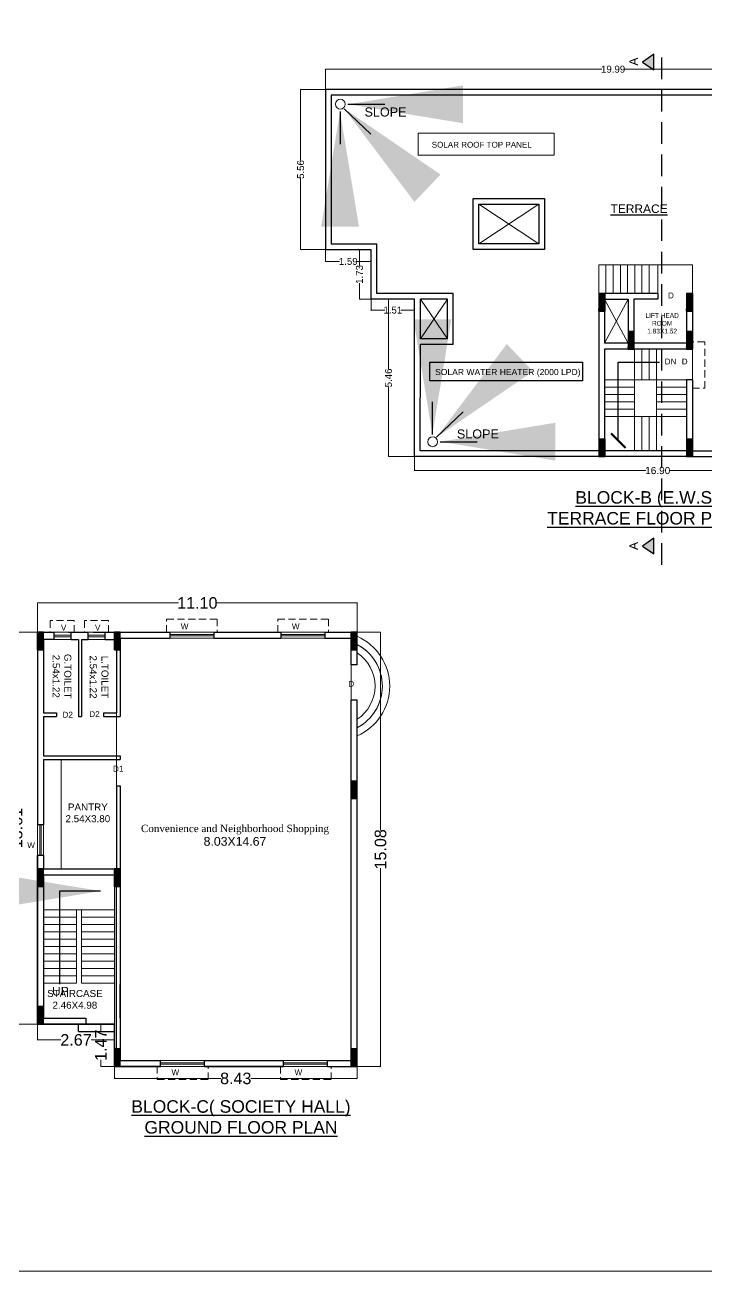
# Model space of a CAD drawing. Header units: metres. Extents: x 0 to 63445, y 32347 to 32804.
# Drawn here: x 63236.46 to 63260.12, y 32720.57 to 32763.85 of the extents above; entities that cross this region are included whole.
import ezdxf

# ---------------------------------------------------------------- set-up
doc = ezdxf.new("R2010")
doc.units = ezdxf.units.M
doc.header["$MEASUREMENT"] = 0
doc.header["$PDMODE"] = 34
doc.header["$PDSIZE"] = -10
doc.linetypes.add('DASHED2', pattern=[0.375, 0.25, -0.125])
doc.layers.get('0').update_dxf_attribs({"lineweight": 25})
for name, color, linetype, lineweight in [('BLK_1_FLR_0_UNITFA', 7, 'Continuous', 0), ('colum', 1, 'Continuous', 30), ('COLUMN', 1, 'Continuous', 30), ('DIM', 56, 'Continuous', 20), ('elev', 252, 'Continuous', 20), ('ELEVATION', 142, 'Continuous', 9), ('hatch', 251, 'Continuous', 20), ('STEPS', 114, 'Continuous', 20), ('TEXT-2', 65, 'Continuous', 18), ('wall', 7, 'Continuous', 30), ('window', 154, 'Continuous', 9)]:
    doc.layers.add(name, color=color, linetype=linetype, lineweight=lineweight)
doc.layers.add('text', color=65, linetype='Continuous')
doc.styles.add('8IN', font='arial.ttf', dxfattribs={"height": 8})
doc.styles.add('AutoDCRFont', font='arial.ttf')
doc.styles.add('small int', font='arial.ttf', dxfattribs={"height": 18})
doc.styles.get("Standard").update_dxf_attribs({"font": 'arial.ttf', "height": 0.4})
doc.styles.add('style2', font='arial.ttf', dxfattribs={"height": 0.25})
doc.styles.add('TNR', font='times.ttf', dxfattribs={"height": 0.5})
doc.dimstyles.new('ARCHANA', dxfattribs={"dimscale": 0, "dimtxt": 0.5, "dimasz": 0.5, "dimexe": 0, "dimexo": 0, "dimgap": 0, "dimtad": 0, "dimzin": 0, "dimdsep": 46, "dimtxsty": 'TNR', "dimblk": 'ARCHTICK', "dimcen": 0.09, "dimclrd": 36, "dimclre": 36, "dimclrt": 7, "dimadec": 0, "dimazin": 0, "dimtfac": 1, "dimtofl": 0, "dimtmove": 0, "dimatfit": 3, "dimldrblk": 'ARCHTICK', "dimfxl": 1, "dimfrac": 2, "dimtolj": 1, "dimtzin": 0, "dimlwd": -1, "dimlwe": -1, "dimarcsym": 0})
doc.dimstyles.new('interior', dxfattribs={"dimtxt": 7, "dimasz": 4, "dimexe": 0.18, "dimexo": 0.0625, "dimgap": 0.09, "dimtad": 0, "dimdec": 0, "dimzin": 0, "dimdsep": 46, "dimlunit": 3, "dimtxsty": 'Standard', "dimblk": 'OPEN90', "dimcen": 0.09, "dimse1": 1, "dimse2": 1, "dimadec": 0, "dimazin": 0, "dimtfac": 1, "dimtdec": 0, "dimtofl": 0, "dimtmove": 0, "dimatfit": 3, "dimfxl": 1, "dimtolj": 1, "dimtzin": 0, "dimarcsym": 0})
doc.dimstyles.new('STD', dxfattribs={"dimtxt": 10, "dimasz": 10, "dimexe": 0, "dimexo": 0, "dimgap": 0.09, "dimtad": 0, "dimdec": 0, "dimzin": 0, "dimdsep": 46, "dimlunit": 4, "dimtxsty": 'small int', "dimcen": 0.09, "dimclrd": 75, "dimclre": 75, "dimadec": 0, "dimazin": 0, "dimtfac": 1, "dimtdec": 0, "dimtofl": 0, "dimtmove": 0, "dimatfit": 3, "dimfxl": 1, "dimtolj": 1, "dimtzin": 0, "dimarcsym": 0})

# ---------------------------------------------------------------- blocks, each defined once
blk = doc.blocks.new('A$C7D115503')
at = {"layer": 'COLUMN', "ltscale": 3}
h = blk.add_hatch(dxfattribs=at)
h.set_pattern_fill('ANSI31', color=256, style=0)
h.paths.add_polyline_path([(-14.4, -11.6), (-6.4, -11.6), (-6.4, 12.4), (-14.4, 12.4)])
at = {"layer": 'COLUMN', "ltscale": 0.05}
for p, q in [((-14.4, 12.4), (-6.4, 12.4)), ((-14.4, 12.4), (-14.4, -11.6)), ((-6.4, 12.4), (-6.4, -11.6)), ((-6.4, -11.6), (-14.4, -11.6))]:
    blk.add_line(p, q, dxfattribs=at)
blk = doc.blocks.new('_ArchTick')
at = {"color": 0, "linetype": 'ByBlock', "const_width": 0.15}
blk.add_lwpolyline([(-0.5, -0.5), (0.5, 0.5)], dxfattribs=at)
blk = doc.blocks.new('*D396')
at = {"layer": 'Defpoints', "color": 0, "ltscale": 3, "transparency": 16777216}
for p in [(63236.898, 32742.761), (63236.17, 32729.155), (63236.898, 32729.155)]:
    blk.add_point(p, dxfattribs=at)
at = {"layer": 'DIM', "ltscale": 3, "transparency": 16777216}
for p, q in [((63236.898, 32742.761), (63236.17, 32742.761)), ((63236.17, 32742.761), (63236.17, 32736.575)), ((63236.17, 32729.155), (63236.17, 32735.34)), ((63236.898, 32729.155), (63236.17, 32729.155))]:
    blk.add_line(p, q, dxfattribs=at)
at = {"layer": 'DIM', "ltscale": 3, "transparency": 16777216, "xscale": 0.05, "yscale": 0.05, "zscale": 0.05}
for p, rotation in [((63236.17, 32742.761), 90), ((63236.17, 32729.155), 270)]:
    blk.add_blockref('_ArchTick', p, dxfattribs=dict(at, rotation=rotation))
at = {"layer": 'DIM', "color": 7, "ltscale": 3, "transparency": 16777216, "insert": (63236.17, 32735.958), "char_height": 0.4, "attachment_point": 5, "rotation": 90}
blk.add_mtext('\\A1;13.61', dxfattribs=at)
blk = doc.blocks.new('*D397')
at = {"layer": 'Defpoints', "color": 0, "ltscale": 3, "transparency": 16777216}
for p in [(63236.898, 32729.155), (63239.565, 32729.155), (63239.565, 32728.602)]:
    blk.add_point(p, dxfattribs=at)
at = {"layer": 'DIM', "ltscale": 3, "transparency": 16777216}
for p, q in [((63236.898, 32729.155), (63236.898, 32728.602)), ((63239.565, 32729.155), (63239.565, 32728.602)), ((63236.898, 32728.602), (63237.708, 32728.602)), ((63239.565, 32728.602), (63238.754, 32728.602))]:
    blk.add_line(p, q, dxfattribs=at)
at = {"layer": 'DIM', "ltscale": 3, "transparency": 16777216, "xscale": 0.05, "yscale": 0.05, "zscale": 0.05, "rotation": 180}
blk.add_blockref('_ArchTick', (63236.898, 32728.602), dxfattribs=at)
at = {"layer": 'DIM', "ltscale": 3, "transparency": 16777216, "xscale": 0.05, "yscale": 0.05, "zscale": 0.05}
blk.add_blockref('_ArchTick', (63239.565, 32728.602), dxfattribs=at)
at = {"layer": 'DIM', "color": 7, "ltscale": 3, "transparency": 16777216, "insert": (63238.231, 32728.602), "char_height": 0.4, "attachment_point": 5}
blk.add_mtext('\\A1;2.67', dxfattribs=at)
blk = doc.blocks.new('*D398')
at = {"layer": 'Defpoints', "color": 0, "ltscale": 3, "transparency": 16777216}
for p in [(63239.565, 32729.155), (63239.091, 32727.681), (63239.565, 32727.681)]:
    blk.add_point(p, dxfattribs=at)
at = {"layer": 'DIM', "ltscale": 3, "transparency": 16777216}
for p, q in [((63239.565, 32729.155), (63239.091, 32729.155)), ((63239.091, 32729.155), (63239.091, 32728.919)), ((63239.091, 32727.681), (63239.091, 32727.917)), ((63239.565, 32727.681), (63239.091, 32727.681))]:
    blk.add_line(p, q, dxfattribs=at)
at = {"layer": 'DIM', "ltscale": 3, "transparency": 16777216, "xscale": 0.05, "yscale": 0.05, "zscale": 0.05}
for p, rotation in [((63239.091, 32729.155), 90), ((63239.091, 32727.681), 270)]:
    blk.add_blockref('_ArchTick', p, dxfattribs=dict(at, rotation=rotation))
at = {"layer": 'DIM', "color": 7, "ltscale": 3, "transparency": 16777216, "insert": (63239.091, 32728.418), "char_height": 0.4, "attachment_point": 5, "rotation": 90}
blk.add_mtext('\\A1;1.47', dxfattribs=at)
blk = doc.blocks.new('*D399')
at = {"layer": 'Defpoints', "color": 0, "ltscale": 3, "transparency": 16777216}
for p in [(63239.565, 32727.681), (63247.998, 32727.681), (63247.998, 32727.264)]:
    blk.add_point(p, dxfattribs=at)
at = {"layer": 'DIM', "ltscale": 3, "transparency": 16777216}
for p, q in [((63239.565, 32727.681), (63239.565, 32727.264)), ((63247.998, 32727.681), (63247.998, 32727.264)), ((63239.565, 32727.264), (63243.262, 32727.264)), ((63247.998, 32727.264), (63244.301, 32727.264))]:
    blk.add_line(p, q, dxfattribs=at)
at = {"layer": 'DIM', "ltscale": 3, "transparency": 16777216, "xscale": 0.05, "yscale": 0.05, "zscale": 0.05, "rotation": 180}
blk.add_blockref('_ArchTick', (63239.565, 32727.264), dxfattribs=at)
at = {"layer": 'DIM', "ltscale": 3, "transparency": 16777216, "xscale": 0.05, "yscale": 0.05, "zscale": 0.05}
blk.add_blockref('_ArchTick', (63247.998, 32727.264), dxfattribs=at)
at = {"layer": 'DIM', "color": 7, "ltscale": 3, "transparency": 16777216, "insert": (63243.781, 32727.264), "char_height": 0.4, "attachment_point": 5}
blk.add_mtext('\\A1;8.43', dxfattribs=at)
blk = doc.blocks.new('*D400')
at = {"layer": 'Defpoints', "color": 0, "ltscale": 3, "transparency": 16777216}
for p in [(63247.998, 32743.777), (63236.898, 32742.761), (63247.998, 32742.761)]:
    blk.add_point(p, dxfattribs=at)
at = {"layer": 'DIM', "ltscale": 3, "transparency": 16777216}
for p, q in [((63236.898, 32742.761), (63236.898, 32743.777)), ((63236.898, 32743.777), (63241.792, 32743.777)), ((63247.998, 32743.777), (63243.103, 32743.777)), ((63247.998, 32742.761), (63247.998, 32743.777))]:
    blk.add_line(p, q, dxfattribs=at)
at = {"layer": 'DIM', "ltscale": 3, "transparency": 16777216, "xscale": 0.05, "yscale": 0.05, "zscale": 0.05, "rotation": 180}
blk.add_blockref('_ArchTick', (63236.898, 32743.777), dxfattribs=at)
at = {"layer": 'DIM', "ltscale": 3, "transparency": 16777216, "xscale": 0.05, "yscale": 0.05, "zscale": 0.05}
blk.add_blockref('_ArchTick', (63247.998, 32743.777), dxfattribs=at)
at = {"layer": 'DIM', "color": 7, "ltscale": 3, "transparency": 16777216, "insert": (63242.448, 32743.777), "char_height": 0.4, "attachment_point": 5}
blk.add_mtext('\\A1;11.10', dxfattribs=at)
blk = doc.blocks.new('*D401')
at = {"layer": 'Defpoints', "color": 0, "ltscale": 3, "transparency": 16777216}
for p in [(63247.998, 32742.761), (63247.998, 32727.681), (63248.812, 32727.681)]:
    blk.add_point(p, dxfattribs=at)
at = {"layer": 'DIM', "ltscale": 3, "transparency": 16777216}
for p, q in [((63247.998, 32742.761), (63248.812, 32742.761)), ((63248.812, 32742.761), (63248.812, 32735.877)), ((63248.812, 32727.681), (63248.812, 32734.564)), ((63247.998, 32727.681), (63248.812, 32727.681))]:
    blk.add_line(p, q, dxfattribs=at)
at = {"layer": 'DIM', "ltscale": 3, "transparency": 16777216, "xscale": 0.05, "yscale": 0.05, "zscale": 0.05}
for p, rotation in [((63248.812, 32742.761), 90), ((63248.812, 32727.681), 270)]:
    blk.add_blockref('_ArchTick', p, dxfattribs=dict(at, rotation=rotation))
at = {"layer": 'DIM', "color": 7, "ltscale": 3, "transparency": 16777216, "insert": (63248.812, 32735.221), "char_height": 0.4, "attachment_point": 5, "rotation": 90}
blk.add_mtext('\\A1;15.08', dxfattribs=at)
blk = doc.blocks.new('*D475')
at = {"layer": 'Defpoints', "color": 0, "ltscale": 3, "transparency": 16777216}
for p in [(63266.889, 32762.314), (63246.895, 32761.614), (63266.889, 32761.614)]:
    blk.add_point(p, dxfattribs=at)
at = {"layer": 'DIM', "ltscale": 3, "transparency": 16777216}
for p, q in [((63246.895, 32761.614), (63246.895, 32762.314)), ((63246.895, 32762.314), (63256.498, 32762.314)), ((63266.889, 32762.314), (63257.286, 32762.314)), ((63266.889, 32761.614), (63266.889, 32762.314))]:
    blk.add_line(p, q, dxfattribs=at)
at = {"layer": 'DIM', "ltscale": 3, "transparency": 16777216, "xscale": 0.05, "yscale": 0.05, "zscale": 0.05, "rotation": 180}
blk.add_blockref('_ArchTick', (63246.895, 32762.314), dxfattribs=at)
at = {"layer": 'DIM', "ltscale": 3, "transparency": 16777216, "xscale": 0.05, "yscale": 0.05, "zscale": 0.05}
blk.add_blockref('_ArchTick', (63266.889, 32762.314), dxfattribs=at)
at = {"layer": 'DIM', "color": 7, "ltscale": 3, "transparency": 16777216, "insert": (63256.892, 32762.314), "char_height": 0.4, "attachment_point": 5}
blk.add_mtext('\\A1;{\\H0.6x;19.99}', dxfattribs=at)
blk = doc.blocks.new('*D476')
at = {"layer": 'Defpoints', "color": 0, "ltscale": 3, "transparency": 16777216}
for p in [(63246.895, 32761.614), (63246.036, 32756.051), (63246.895, 32756.051)]:
    blk.add_point(p, dxfattribs=at)
at = {"layer": 'DIM', "ltscale": 3, "transparency": 16777216}
for p, q in [((63246.895, 32761.614), (63246.036, 32761.614)), ((63246.036, 32761.614), (63246.036, 32759.144)), ((63246.036, 32756.051), (63246.036, 32758.521)), ((63246.895, 32756.051), (63246.036, 32756.051))]:
    blk.add_line(p, q, dxfattribs=at)
at = {"layer": 'DIM', "ltscale": 3, "transparency": 16777216, "xscale": 0.05, "yscale": 0.05, "zscale": 0.05}
for p, rotation in [((63246.036, 32761.614), 90), ((63246.036, 32756.051), 270)]:
    blk.add_blockref('_ArchTick', p, dxfattribs=dict(at, rotation=rotation))
at = {"layer": 'DIM', "color": 7, "ltscale": 3, "transparency": 16777216, "insert": (63246.036, 32758.832), "char_height": 0.4, "attachment_point": 5, "rotation": 90}
blk.add_mtext('\\A1;{\\H0.6x;5.56}', dxfattribs=at)
blk = doc.blocks.new('*D477')
at = {"layer": 'Defpoints', "color": 0, "ltscale": 3, "transparency": 16777216}
for p in [(63246.895, 32756.051), (63248.484, 32756.051), (63248.484, 32755.639)]:
    blk.add_point(p, dxfattribs=at)
at = {"layer": 'DIM', "ltscale": 3, "transparency": 16777216}
for p, q in [((63246.895, 32756.051), (63246.895, 32755.639)), ((63248.484, 32756.051), (63248.484, 32755.639)), ((63246.895, 32755.639), (63247.389, 32755.639)), ((63248.484, 32755.639), (63247.99, 32755.639))]:
    blk.add_line(p, q, dxfattribs=at)
at = {"layer": 'DIM', "ltscale": 3, "transparency": 16777216, "xscale": 0.05, "yscale": 0.05, "zscale": 0.05, "rotation": 180}
blk.add_blockref('_ArchTick', (63246.895, 32755.639), dxfattribs=at)
at = {"layer": 'DIM', "ltscale": 3, "transparency": 16777216, "xscale": 0.05, "yscale": 0.05, "zscale": 0.05}
blk.add_blockref('_ArchTick', (63248.484, 32755.639), dxfattribs=at)
at = {"layer": 'DIM', "color": 7, "ltscale": 3, "transparency": 16777216, "insert": (63247.69, 32755.639), "char_height": 0.4, "attachment_point": 5}
blk.add_mtext('\\A1;{\\H0.6x;1.59}', dxfattribs=at)
blk = doc.blocks.new('*D495')
at = {"layer": 'Defpoints', "color": 0, "ltscale": 3, "transparency": 16777216}
for p in [(63248.081, 32756.051), (63248.484, 32756.051), (63248.484, 32754.324)]:
    blk.add_point(p, dxfattribs=at)
at = {"layer": 'DIM', "ltscale": 3, "transparency": 16777216}
for p, q in [((63248.484, 32756.051), (63248.081, 32756.051)), ((63248.081, 32756.051), (63248.081, 32755.488)), ((63248.081, 32754.324), (63248.081, 32754.887)), ((63248.484, 32754.324), (63248.081, 32754.324))]:
    blk.add_line(p, q, dxfattribs=at)
at = {"layer": 'DIM', "ltscale": 3, "transparency": 16777216, "xscale": 0.05, "yscale": 0.05, "zscale": 0.05}
for p, rotation in [((63248.081, 32756.051), 90), ((63248.081, 32754.324), 270)]:
    blk.add_blockref('_ArchTick', p, dxfattribs=dict(at, rotation=rotation))
at = {"layer": 'DIM', "color": 7, "ltscale": 3, "transparency": 16777216, "insert": (63248.081, 32755.187), "char_height": 0.4, "attachment_point": 5, "rotation": 90}
blk.add_mtext('\\A1;{\\H0.6x;1.73}', dxfattribs=at)
blk = doc.blocks.new('*D478')
at = {"layer": 'Defpoints', "color": 0, "ltscale": 3, "transparency": 16777216}
for p in [(63248.484, 32754.324), (63249.994, 32754.324), (63249.994, 32753.948)]:
    blk.add_point(p, dxfattribs=at)
at = {"layer": 'DIM', "ltscale": 3, "transparency": 16777216}
for p, q in [((63248.484, 32754.324), (63248.484, 32753.948)), ((63248.484, 32753.948), (63248.962, 32753.948)), ((63249.994, 32753.948), (63249.516, 32753.948)), ((63249.994, 32754.324), (63249.994, 32753.948))]:
    blk.add_line(p, q, dxfattribs=at)
at = {"layer": 'DIM', "ltscale": 3, "transparency": 16777216, "xscale": 0.05, "yscale": 0.05, "zscale": 0.05, "rotation": 180}
blk.add_blockref('_ArchTick', (63248.484, 32753.948), dxfattribs=at)
at = {"layer": 'DIM', "ltscale": 3, "transparency": 16777216, "xscale": 0.05, "yscale": 0.05, "zscale": 0.05}
blk.add_blockref('_ArchTick', (63249.994, 32753.948), dxfattribs=at)
at = {"layer": 'DIM', "color": 7, "ltscale": 3, "transparency": 16777216, "insert": (63249.239, 32753.948), "char_height": 0.4, "attachment_point": 5}
blk.add_mtext('\\A1;{\\H0.6x;1.51}', dxfattribs=at)
blk = doc.blocks.new('*D496')
at = {"layer": 'Defpoints', "color": 0, "ltscale": 3, "transparency": 16777216}
for p in [(63249.994, 32754.324), (63249.087, 32748.862), (63249.994, 32748.862)]:
    blk.add_point(p, dxfattribs=at)
at = {"layer": 'DIM', "ltscale": 3, "transparency": 16777216}
for p, q in [((63249.994, 32754.324), (63249.087, 32754.324)), ((63249.087, 32754.324), (63249.087, 32751.905)), ((63249.087, 32748.862), (63249.087, 32751.281)), ((63249.994, 32748.862), (63249.087, 32748.862))]:
    blk.add_line(p, q, dxfattribs=at)
at = {"layer": 'DIM', "ltscale": 3, "transparency": 16777216, "xscale": 0.05, "yscale": 0.05, "zscale": 0.05}
for p, rotation in [((63249.087, 32754.324), 90), ((63249.087, 32748.862), 270)]:
    blk.add_blockref('_ArchTick', p, dxfattribs=dict(at, rotation=rotation))
at = {"layer": 'DIM', "color": 7, "ltscale": 3, "transparency": 16777216, "insert": (63249.087, 32751.593), "char_height": 0.4, "attachment_point": 5, "rotation": 90}
blk.add_mtext('\\A1;{\\H0.6x;5.46}', dxfattribs=at)
blk = doc.blocks.new('*D479')
at = {"layer": 'Defpoints', "color": 0, "ltscale": 3, "transparency": 16777216}
for p in [(63249.994, 32748.862), (63266.889, 32748.862), (63266.889, 32748.376)]:
    blk.add_point(p, dxfattribs=at)
at = {"layer": 'DIM', "ltscale": 3, "transparency": 16777216}
for p, q in [((63249.994, 32748.862), (63249.994, 32748.376)), ((63266.889, 32748.862), (63266.889, 32748.376)), ((63249.994, 32748.376), (63258.032, 32748.376)), ((63266.889, 32748.376), (63258.851, 32748.376))]:
    blk.add_line(p, q, dxfattribs=at)
at = {"layer": 'DIM', "ltscale": 3, "transparency": 16777216, "xscale": 0.05, "yscale": 0.05, "zscale": 0.05, "rotation": 180}
blk.add_blockref('_ArchTick', (63249.994, 32748.376), dxfattribs=at)
at = {"layer": 'DIM', "ltscale": 3, "transparency": 16777216, "xscale": 0.05, "yscale": 0.05, "zscale": 0.05}
blk.add_blockref('_ArchTick', (63266.889, 32748.376), dxfattribs=at)
at = {"layer": 'DIM', "color": 7, "ltscale": 3, "transparency": 16777216, "insert": (63258.442, 32748.376), "char_height": 0.4, "attachment_point": 5}
blk.add_mtext('\\A1;{\\H0.625x;16.90}', dxfattribs=at)
blk = doc.blocks.new('_Open90')
at = {"color": 0, "linetype": 'ByBlock', "lineweight": -2}
for p, q in [((-0.5, 0.5), (0, 0)), ((0, 0), (-1, 0)), ((0, 0), (-0.5, -0.5))]:
    blk.add_line(p, q, dxfattribs=at)

msp = doc.modelspace()

# ---------------------------------------------------------------- hatches: boundary and pattern name
at = {"layer": 'wall', "ltscale": 3}
for points in [[(63258.302, 32762.2959), (63258.302, 32762.8377), (63257.9129, 32762.5578)], [(63258.302, 32745.4886), (63258.302, 32746.0304), (63257.9129, 32745.7506)]]:
    msp.add_hatch(color=252, dxfattribs=at).paths.add_polyline_path(points)

# ---------------------------------------------------------------- linework, layer by layer
at = {"lineweight": 20}
msp.add_lwpolyline([(63250.123, 32760.0925), (63254.8494, 32760.0925), (63254.8494, 32759.3298), (63250.123, 32759.3298)], close=True, dxfattribs=at)
for centre in [(63247.4127, 32761.1003), (63250.6219, 32749.3756)]:
    msp.add_circle(centre, 0.1703, dxfattribs=at)
at = {"layer": 'BLK_1_FLR_0_UNITFA', "color": 8}
msp.add_lwpolyline([(63239.641, 32742.5574), (63247.7947, 32742.5574), (63247.7947, 32727.8845), (63239.641, 32727.8845)], close=True, dxfattribs=at)
at = {"layer": 'colum', "linetype": 'DASHED2', "ltscale": 3}
msp.add_lwpolyline([(63258.5837, 32745.0991), (63258.5837, 32763.0446)], dxfattribs=at)
at = {"layer": 'elev'}
msp.add_line((63237.7106, 32738.3408), (63237.7106, 32734.5395), dxfattribs=at)
at = {"layer": 'ELEVATION', "ltscale": 20}
msp.add_lwpolyline([(63164.5545, 32720.575), (63295.8612, 32720.575), (63295.8612, 32804.4763), (63164.5545, 32804.4763)], close=True, dxfattribs=at)
at = {"layer": 'hatch', "ltscale": 0.05}
for p, q in [((63252.2293, 32757.6256), (63254.3122, 32756.254)), ((63252.2293, 32756.254), (63254.3122, 32757.6256)), ((63251.1378, 32754.3235), (63250.1972, 32752.9519)), ((63250.1972, 32754.3235), (63251.1378, 32752.9519))]:
    msp.add_line(p, q, dxfattribs=at)
at = {"layer": 'STEPS'}
for p, q in [((63258.4431, 32755.5267), (63256.395, 32755.5267)), ((63256.395, 32755.5267), (63256.395, 32754.5267)), ((63256.645, 32755.5267), (63256.645, 32754.5267)), ((63256.895, 32755.5267), (63256.895, 32754.5267)), ((63257.145, 32755.5267), (63257.145, 32754.5267)), ((63257.395, 32755.5267), (63257.395, 32754.5267)), ((63257.645, 32755.5267), (63257.645, 32754.5267)), ((63257.895, 32755.5267), (63257.895, 32754.5267)), ((63258.145, 32755.5267), (63258.145, 32754.5267)), ((63258.4431, 32754.5267), (63258.4431, 32755.5267)), ((63258.4431, 32755.5267), (63259.6463, 32755.5267)), ((63259.6463, 32755.5267), (63259.6463, 32754.5267)), ((63257.411, 32754.3235), (63256.5982, 32752.7995)), ((63256.5982, 32754.3235), (63257.411, 32752.7995)), ((63257.6397, 32752.5963), (63257.6397, 32749.0656)), ((63257.8937, 32752.5963), (63257.8937, 32751.5294)), ((63258.1477, 32752.5963), (63258.1477, 32751.5294)), ((63258.4017, 32752.5963), (63258.4017, 32749.0656)), ((63259.6463, 32751.5294), (63259.6463, 32752.5963)), ((63259.4431, 32751.5294), (63256.5982, 32751.5294)), ((63257.6397, 32751.2754), (63256.5982, 32751.2754)), ((63257.6397, 32751.0214), (63256.5982, 32751.0214)), ((63259.4431, 32751.2754), (63258.4017, 32751.2754)), ((63259.4431, 32751.0214), (63258.4017, 32751.0214)), ((63257.6397, 32750.7674), (63256.5982, 32750.7674)), ((63257.6397, 32750.5134), (63256.5982, 32750.5134)), ((63259.4431, 32750.7674), (63258.4017, 32750.7674)), ((63259.4431, 32750.5134), (63258.4017, 32750.5134)), ((63259.4431, 32750.2594), (63256.5982, 32750.2594)), ((63257.8937, 32750.2594), (63257.8937, 32749.0656)), ((63258.1477, 32750.2594), (63258.1477, 32749.0656)), ((63237.101, 32733.1171), (63239.5648, 32733.1171)), ((63237.101, 32732.8631), (63238.244, 32732.8631)), ((63238.244, 32733.1171), (63238.244, 32730.577)), ((63238.4218, 32733.1171), (63238.4218, 32730.577)), ((63238.4218, 32732.8631), (63239.5648, 32732.8631)), ((63237.101, 32732.6091), (63238.244, 32732.6091)), ((63237.101, 32732.3551), (63238.244, 32732.3551)), ((63238.4218, 32732.6091), (63239.5648, 32732.6091)), ((63238.4218, 32732.3551), (63239.5648, 32732.3551)), ((63237.101, 32732.101), (63238.244, 32732.101)), ((63238.4218, 32732.101), (63239.5648, 32732.101)), ((63237.101, 32731.847), (63238.244, 32731.847)), ((63237.101, 32731.593), (63238.244, 32731.593)), ((63238.4218, 32731.847), (63239.5648, 32731.847)), ((63238.4218, 32731.593), (63239.5648, 32731.593)), ((63237.101, 32731.339), (63238.244, 32731.339)), ((63237.101, 32731.085), (63238.244, 32731.085)), ((63238.4218, 32731.339), (63239.5648, 32731.339)), ((63238.4218, 32731.085), (63239.5648, 32731.085)), ((63237.101, 32730.831), (63238.244, 32730.831)), ((63238.4218, 32730.831), (63239.5648, 32730.831)), ((63237.101, 32730.577), (63238.244, 32730.577)), ((63238.4218, 32730.577), (63239.5648, 32730.577))]:
    msp.add_line(p, q, dxfattribs=at)
for radius, start, end in [(1.8874, 293.61715, 66.38285), (1.6334, 297.57592, 62.42408), (1.3794, 303.24143, 56.75857), (1.6334, 303.24143, 56.75857)]:
    msp.add_arc((63247.2417, 32740.8907), radius, start, end, dxfattribs=at)
at = {"layer": 'wall', "ltscale": 3}
for p, q in [((63258.302, 32762.8377), (63257.9129, 32762.5578)), ((63258.302, 32762.2959), (63258.302, 32762.8377)), ((63257.9129, 32762.5578), (63258.302, 32762.2959)), ((63258.302, 32746.0304), (63257.9129, 32745.7506)), ((63257.9129, 32745.7506), (63258.302, 32745.4886)), ((63258.302, 32745.4886), (63258.302, 32746.0304)), ((63237.468, 32742.5066), (63237.468, 32742.7606)), ((63238.0577, 32742.5066), (63238.0577, 32742.7606)), ((63238.6499, 32742.5066), (63238.6499, 32742.7606)), ((63239.2397, 32742.5066), (63239.2397, 32742.7606)), ((63241.4917, 32742.7606), (63241.4917, 32742.5574)), ((63243.0157, 32742.7606), (63243.0157, 32742.5574)), ((63245.3523, 32742.7606), (63245.3523, 32742.5574)), ((63246.8763, 32742.7606), (63246.8763, 32742.5574)), ((63237.101, 32736.0737), (63236.8978, 32736.0737)), ((63237.101, 32735.0069), (63236.8978, 32735.0069)), ((63241.1702, 32727.6813), (63241.1702, 32727.8845)), ((63242.6942, 32727.6813), (63242.6942, 32727.8845)), ((63245.4453, 32727.6813), (63245.4453, 32727.8845)), ((63246.9693, 32727.6813), (63246.9693, 32727.8845))]:
    msp.add_line(p, q, dxfattribs=at)
at = {"layer": 'wall'}
for p, q in [((63266.8892, 32761.6135), (63246.8951, 32761.6135)), ((63246.8951, 32761.6135), (63246.8951, 32756.0508)), ((63266.6892, 32761.4135), (63247.0951, 32761.4135)), ((63247.0951, 32761.4135), (63247.0951, 32756.2508)), ((63247.0951, 32756.2508), (63248.6839, 32756.2508)), ((63248.6839, 32754.5235), (63248.6839, 32756.2508)), ((63246.8951, 32756.0508), (63248.4839, 32756.0508)), ((63248.4839, 32754.3235), (63248.4839, 32756.0508)), ((63250.194, 32754.5235), (63248.6839, 32754.5235)), ((63251.3378, 32754.5235), (63250.1972, 32754.5235)), ((63258.4431, 32754.5267), (63256.5982, 32754.5267)), ((63259.6463, 32754.5267), (63259.4431, 32754.5267)), ((63259.6463, 32754.5267), (63259.6463, 32752.5963)), ((63249.994, 32754.3235), (63248.4839, 32754.3235)), ((63249.994, 32748.8624), (63249.994, 32754.3235)), ((63250.1972, 32752.9519), (63250.1972, 32754.3235)), ((63251.1378, 32754.3235), (63250.1972, 32754.3235)), ((63256.395, 32754.3235), (63256.395, 32753.7139)), ((63256.395, 32754.3235), (63256.395, 32748.8624)), ((63256.5982, 32754.3235), (63256.5982, 32752.7995)), ((63256.5982, 32754.3235), (63256.5982, 32753.7139)), ((63256.5982, 32754.3235), (63257.411, 32754.3235)), ((63257.411, 32754.3235), (63257.411, 32752.7995)), ((63258.4431, 32754.3235), (63257.6143, 32754.3235)), ((63257.6143, 32754.3235), (63257.6143, 32752.7995)), ((63259.4431, 32754.3235), (63259.4431, 32752.7995)), ((63256.5982, 32753.2466), (63256.5982, 32752.7995)), ((63250.194, 32749.0624), (63250.1972, 32752.7519)), ((63251.1378, 32752.9519), (63250.1972, 32752.9519)), ((63251.3378, 32752.7519), (63250.1972, 32752.7519)), ((63256.395, 32752.9519), (63256.395, 32752.8249)), ((63257.411, 32752.7995), (63256.5982, 32752.7995)), ((63259.4431, 32752.7995), (63257.6143, 32752.7995)), ((63259.6463, 32752.5963), (63256.5982, 32752.5963)), ((63256.5982, 32752.5963), (63256.5982, 32749.7158)), ((63259.4431, 32751.5294), (63259.4431, 32749.0656)), ((63259.6463, 32751.5294), (63259.4431, 32751.5294)), ((63259.6463, 32751.5294), (63259.6463, 32748.8624)), ((63256.5982, 32751.3008), (63256.5982, 32749.0656)), ((63256.395, 32749.8784), (63256.395, 32749.0656)), ((63256.395, 32748.8624), (63249.994, 32748.8624)), ((63256.395, 32749.0624), (63250.194, 32749.0624)), ((63259.6463, 32748.8624), (63256.395, 32748.8624)), ((63259.4431, 32749.0656), (63256.5982, 32749.0656)), ((63236.8978, 32742.7606), (63236.8978, 32736.0737)), ((63237.9651, 32742.7606), (63238.6499, 32742.7606)), ((63238.8277, 32742.7606), (63239.514, 32742.7606)), ((63239.514, 32742.7606), (63241.4917, 32742.7606)), ((63243.0157, 32742.7606), (63245.3523, 32742.7606)), ((63246.8763, 32742.7606), (63247.9979, 32742.7606)), ((63247.9979, 32741.627), (63247.9979, 32742.7606)), ((63237.101, 32742.5066), (63237.101, 32739.9665)), ((63238.0577, 32742.5066), (63238.3202, 32742.5066)), ((63238.3202, 32742.5066), (63238.3202, 32739.8395)), ((63238.4218, 32742.5066), (63238.4218, 32739.8395)), ((63238.4218, 32742.5066), (63238.6523, 32742.5066)), ((63239.641, 32742.5066), (63239.641, 32739.9665)), ((63239.768, 32742.5574), (63239.768, 32739.8395)), ((63239.768, 32742.5574), (63241.4917, 32742.5574)), ((63243.0157, 32742.5574), (63245.3523, 32742.5574)), ((63246.8763, 32742.5574), (63247.7947, 32742.5574)), ((63247.7947, 32741.627), (63247.7947, 32742.5574)), ((63247.9979, 32741.627), (63247.7947, 32741.627)), ((63247.7947, 32727.8845), (63247.7947, 32740.4077)), ((63247.9979, 32740.4077), (63247.7947, 32740.4077)), ((63247.9979, 32727.6813), (63247.9979, 32740.4077)), ((63237.101, 32739.9665), (63237.5582, 32739.9665)), ((63237.101, 32739.8395), (63237.101, 32738.4678)), ((63237.101, 32739.8395), (63237.5582, 32739.8395)), ((63237.5582, 32739.9665), (63237.5582, 32739.8395)), ((63238.3202, 32739.8395), (63238.4218, 32739.8395)), ((63239.1838, 32739.9665), (63239.1838, 32739.8395)), ((63239.1838, 32739.9665), (63239.641, 32739.9665)), ((63239.1838, 32739.8395), (63239.768, 32739.8395)), ((63237.101, 32738.4678), (63239.768, 32738.4678)), ((63239.768, 32738.4678), (63239.768, 32738.3408)), ((63237.101, 32738.3408), (63237.101, 32736.0737)), ((63237.101, 32738.3408), (63239.768, 32738.3408)), ((63239.641, 32737.4264), (63239.641, 32734.5395)), ((63239.641, 32737.4264), (63239.768, 32737.4264)), ((63239.768, 32737.4264), (63239.768, 32727.8845)), ((63236.8978, 32735.0069), (63236.8978, 32729.1546)), ((63237.101, 32735.0069), (63237.101, 32734.5395)), ((63237.101, 32734.5395), (63239.641, 32734.5395)), ((63237.101, 32734.3363), (63237.101, 32729.3578)), ((63237.101, 32734.3363), (63239.5648, 32734.3363)), ((63239.5648, 32734.3363), (63239.5648, 32727.6813)), ((63239.768, 32729.3578), (63239.768, 32730.5262)), ((63237.101, 32729.3578), (63238.5687, 32729.3578)), ((63238.5687, 32729.3578), (63238.5687, 32729.1546)), ((63236.8978, 32729.1546), (63237.101, 32729.1546)), ((63237.101, 32729.1546), (63238.5687, 32729.1546)), ((63238.3147, 32728.9006), (63238.3147, 32729.1546)), ((63238.3147, 32728.9006), (63239.5648, 32728.9006)), ((63238.5687, 32729.1546), (63239.5648, 32729.1546)), ((63239.5648, 32727.6813), (63241.1702, 32727.6813)), ((63239.768, 32727.8845), (63241.1702, 32727.8845)), ((63242.6942, 32727.8845), (63245.4453, 32727.8845)), ((63242.6942, 32727.6813), (63245.4453, 32727.6813)), ((63246.9693, 32727.8845), (63247.7947, 32727.8845)), ((63246.9693, 32727.6813), (63247.9979, 32727.6813))]:
    msp.add_line(p, q, dxfattribs=at)
at = {"layer": 'wall', "ltscale": 0.5}
for p, q in [((63251.3378, 32752.7519), (63251.3378, 32754.5235)), ((63258.4431, 32754.5267), (63258.4431, 32754.3235)), ((63251.1378, 32752.9519), (63251.1378, 32754.3235)), ((63259.6463, 32749.0624), (63266.6892, 32749.0624)), ((63259.6463, 32748.8624), (63266.8892, 32748.8624)), ((63236.8978, 32742.7606), (63237.468, 32742.7606))]:
    msp.add_line(p, q, dxfattribs=at)
at = {"layer": 'wall', "ltscale": 0.1}
msp.add_line((63237.468, 32742.5066), (63237.101, 32742.5066), dxfattribs=at)
at = {"layer": 'wall', "ltscale": 0.05}
for p, q in [((63238.0577, 32742.5066), (63238.1946, 32742.5066)), ((63239.2397, 32742.5066), (63239.641, 32742.5066))]:
    msp.add_line(p, q, dxfattribs=at)
at = {"layer": 'wall', "ltscale": 0.5}
for points in [[(63252.0293, 32757.8256), (63254.5122, 32757.8256), (63254.5122, 32756.054), (63252.0293, 32756.054)], [(63252.2293, 32757.6256), (63254.3122, 32757.6256), (63254.3122, 32756.254), (63252.2293, 32756.254)]]:
    msp.add_lwpolyline(points, close=True, dxfattribs=at)
at = {"layer": 'wall'}
msp.add_lwpolyline([(63250.5193, 32752.1445), (63255.8282, 32752.1445), (63255.8282, 32751.4875), (63250.5193, 32751.4875)], close=True, dxfattribs=at)
for points in [[(63243.0157, 32742.7606), (63245.3523, 32742.7606)], [(63241.1702, 32727.6813), (63239.5648, 32727.6813), (63239.5648, 32729.1546), (63236.8978, 32729.1546), (63236.8978, 32735.0069)], [(63245.4453, 32727.6813), (63242.6942, 32727.6813)]]:
    msp.add_lwpolyline(points, dxfattribs=at)
at = {"layer": 'window', "color": 8, "linetype": 'DASHED2'}
for p, q in [((63260.0758, 32752.846), (63259.6463, 32752.846)), ((63260.0758, 32751.2333), (63260.0758, 32752.846)), ((63259.6463, 32751.2333), (63260.0758, 32751.2333))]:
    msp.add_line(p, q, dxfattribs=at)
at = {"layer": 'window'}
for p, q in [((63238.0566, 32742.7606), (63237.468, 32742.7606)), ((63238.0566, 32742.7606), (63238.0577, 32742.7606)), ((63239.2386, 32742.7606), (63238.6499, 32742.7606)), ((63239.2386, 32742.7606), (63239.2397, 32742.7606)), ((63243.0157, 32742.7606), (63241.4926, 32742.7606)), ((63246.8763, 32742.7606), (63245.3532, 32742.7606)), ((63237.468, 32742.6607), (63238.0577, 32742.6606)), ((63237.468, 32742.6065), (63238.0577, 32742.6065)), ((63237.468, 32742.5066), (63238.3202, 32742.5065)), ((63237.4691, 32742.5066), (63237.4703, 32742.5066)), ((63238.0566, 32742.6607), (63238.0577, 32742.6607)), ((63238.0566, 32742.6066), (63238.0577, 32742.6066)), ((63238.0566, 32742.5066), (63238.0577, 32742.5066)), ((63238.6499, 32742.6607), (63239.2397, 32742.6606)), ((63238.6499, 32742.6065), (63239.2397, 32742.6065)), ((63239.2386, 32742.511), (63238.6499, 32742.511)), ((63238.6511, 32742.5066), (63238.6523, 32742.5066)), ((63239.2386, 32742.6607), (63239.2397, 32742.6607)), ((63239.2386, 32742.6066), (63239.2397, 32742.6066)), ((63239.2386, 32742.5066), (63239.2397, 32742.5066)), ((63243.0157, 32742.6806), (63241.4926, 32742.6806)), ((63243.0157, 32742.6373), (63241.4926, 32742.6373)), ((63243.0157, 32742.5574), (63241.4926, 32742.5574)), ((63246.8763, 32742.6806), (63245.3532, 32742.6806)), ((63246.8763, 32742.6373), (63245.3532, 32742.6373)), ((63246.8763, 32742.5574), (63245.3532, 32742.5574)), ((63236.8978, 32735.0121), (63236.8978, 32736.0728)), ((63236.9777, 32735.0121), (63236.9777, 32736.0728)), ((63237.021, 32735.0121), (63237.021, 32736.0728)), ((63237.101, 32735.0069), (63237.101, 32736.0737)), ((63242.6942, 32727.8845), (63241.1711, 32727.8845)), ((63242.6942, 32727.8046), (63241.1711, 32727.8046)), ((63242.6942, 32727.7613), (63241.1711, 32727.7613)), ((63242.6942, 32727.6813), (63241.1711, 32727.6813)), ((63246.9693, 32727.8845), (63245.4462, 32727.8845)), ((63246.9693, 32727.8046), (63245.4462, 32727.8046)), ((63246.9693, 32727.7613), (63245.4462, 32727.7613)), ((63246.9693, 32727.6813), (63245.4462, 32727.6813))]:
    msp.add_line(p, q, dxfattribs=at)
at = {"layer": 'window', "color": 8, "linetype": 'DASHED2'}
for points in [[(63238.1729, 32742.7606), (63238.1729, 32743.167), (63237.3389, 32743.167), (63237.3389, 32742.7606)], [(63239.3548, 32742.7606), (63239.3548, 32743.167), (63238.5209, 32743.167), (63238.5209, 32742.7606)], [(63241.3774, 32742.7606), (63241.3774, 32743.2178), (63243.1396, 32743.2178), (63243.1396, 32742.7606)], [(63245.2381, 32742.7606), (63245.2381, 32743.2178), (63247.0002, 32743.2178), (63247.0002, 32742.7606)], [(63241.056, 32727.6813), (63241.056, 32727.2241), (63242.8181, 32727.2241), (63242.8181, 32727.6813)], [(63245.331, 32727.6813), (63245.331, 32727.2241), (63247.0932, 32727.2241), (63247.0932, 32727.6813)]]:
    msp.add_lwpolyline(points, dxfattribs=at)

# ---------------------------------------------------------------- block references
at = {"layer": 'COLUMN', "ltscale": 0.05, "xscale": -0.025400733691282, "yscale": 0.025400733691282, "zscale": 0.025400733691282}
for p in [(63256.2334, 32754.2114), (63259.2815, 32754.2114), (63257.2494, 32752.8905), (63259.2815, 32752.8905), (63256.2334, 32749.1566), (63259.2815, 32749.1566)]:
    msp.add_blockref('A$C7D115503', p, dxfattribs=at)
at = {"layer": 'COLUMN', "ltscale": 0.05, "xscale": -0.025400733691282, "yscale": 0.025400733691282, "zscale": 0.025400733691282, "rotation": 180}
for p in [(63237.2626, 32742.4663), (63239.9297, 32742.4663), (63248.1595, 32742.4663), (63248.1595, 32737.299), (63237.2626, 32734.2452), (63239.9297, 32734.2452), (63237.2626, 32729.4699), (63239.9297, 32727.9967), (63248.1595, 32727.9967)]:
    msp.add_blockref('A$C7D115503', p, dxfattribs=at)

# ---------------------------------------------------------------- texts
at = {"style": '8IN'}
for s, height, p in [('SLOPE', 0.31338, (63248.2545, 32760.6719)), ('SOLAR ROOF TOP PANEL', 0.199781, (63250.5914, 32759.5925)), ('%%UTERRACE', 0.2967, (63256.8053, 32757.3211)), ('SOLAR WATER HEATER (2000 LPD)', 0.212785, (63250.7058, 32751.6919)), ('SLOPE', 0.31338, (63251.4638, 32749.4904))]:
    msp.add_text(s, height=height, dxfattribs=at).set_placement(p)
at = {"linetype": 'Continuous', "style": 'style2'}
msp.add_text('UP', height=0.3, dxfattribs=at).set_placement((63237.3988, 32730.1463))
at = {"layer": 'text'}
for s, insert, char_height, width, attachment_point in [('\\pxqc;D', (63259.1705, 32754.3554), 0.20194, 0.534981, 9), ('\\pxqc;LIFT HEAD \\PROOM\\P1.83X1.52', (63256.5837, 32753.1357), 0.162565, 4.023756, 7), ('\\pxqc;DN', (63259.1565, 32752.0628), 0.20194, 0.534981, 9), ('\\pxqc;D', (63259.6463, 32752.0628), 0.20194, 0.534981, 9), ('\\pxqc;{\\LBLOCK-B (E.W.S)\\PTERRACE FLOOR PLAN}', (63266.2153, 32746.4965), 0.434262, 16.316506, 9), ('\\pxqc;D', (63244.86, 32740.8677), 0.20321, 5.867919, 7), ('\\pxqc;D2', (63235.0101, 32739.7959), 0.20321, 5.867919, 7), ('\\pxqc;D2', (63235.9385, 32739.8165), 0.20321, 5.867919, 7), ('\\pxqc;D1', (63236.7641, 32737.9201), 0.20321, 5.867919, 7), ('\\pxqc;PANTRY\\P2.54X3.80', (63235.4115, 32736.1605), 0.243875, 6.463095, 7), ('\\pxqc;{\\fGeorgia|b0|i0|c0|p18;\\H0.83333x;Convenience and Neighborhood Shopping }\\P8.03X14.67', (63239.7158, 32735.3419), 0.304843, 8.078869, 7), ('\\pxqc;STAIRCASE\\P2.46X4.98', (63234.9606, 32729.6836), 0.243875, 6.463095, 7), ('\\pxqc;{\\LBLOCK-C( SOCIETY HALL)\\PGROUND FLOOR PLAN }', (63252.121, 32725.3447), 0.434262, 16.316506, 9)]:
    msp.add_mtext(s, dxfattribs=dict(at, insert=insert, char_height=char_height, width=width, attachment_point=attachment_point))
at = {"layer": 'text', "char_height": 0.243875, "width": 6.463095, "attachment_point": 7, "rotation": 270}
for s, insert in [('\\pxqc,t13;G.TOILET\\P\\ptz;2.54x1.22', (63237.4145, 32744.4639)), ('\\pxqc,t13;L.TOILET\\P\\ptz;2.54x1.22', (63238.7054, 32744.4389))]:
    msp.add_mtext(s, dxfattribs=dict(at, insert=insert))
at = {"layer": 'TEXT-2', "char_height": 0.3, "width": 0.271413, "attachment_point": 1, "rotation": 90, "style": 'AutoDCRFont'}
for insert in [(63257.4541, 32762.4398), (63257.4541, 32745.617)]:
    msp.add_mtext('A', dxfattribs=dict(at, insert=insert))
at = {"layer": 'TEXT-2', "char_height": 0.2032, "width": 0.183842, "style": 'AutoDCRFont'}
for s, insert, attachment_point in [('V', (63237.8973, 32743.0246), 3), ('V', (63239.0793, 32743.0246), 3), ('W', (63242.1383, 32743.0655), 3), ('W', (63245.9989, 32743.0655), 3), ('W', (63236.8052, 32735.4674), 3), ('W', (63241.8168, 32727.3764), 9), ('W', (63246.0919, 32727.3764), 9)]:
    msp.add_mtext(s, dxfattribs=dict(at, insert=insert, attachment_point=attachment_point))

# ---------------------------------------------------------------- dimensions: what is measured, and where the dimension line sits
at = {"layer": 'DIM', "ltscale": 3}
for base, p1, p2, text, picture, middle in [((63266.8892, 32762.3135), (63246.8951, 32761.6135), (63266.8892, 32761.6135), '{\\H0.6x;<>}', '*D475', (63256.8922, 32762.3135)), ((63248.4839, 32755.6393), (63246.8951, 32756.0508), (63248.4839, 32756.0508), '{\\H0.6x;<>}', '*D477', (63247.6895, 32755.6393)), ((63249.994, 32753.9483), (63248.4839, 32754.3235), (63249.994, 32754.3235), '{\\H0.6x;<>}', '*D478', (63249.239, 32753.9483)), ((63266.8892, 32748.3758), (63249.994, 32748.8624), (63266.8892, 32748.8624), '{\\H0.625x;<>}', '*D479', (63258.4416, 32748.3758))]:
    dim = msp.add_linear_dim(base=base, p1=p1, p2=p2, text=text, dimstyle='ARCHANA', override={"dimscale": 1, "dimtxt": 0.278, "dimasz": 0.05, "dimtxsty": 'Standard', "dimclrd": 256, "dimclre": 256, "dimfxl": 5, "dimfxlon": 1, "dimarcsym": 1}, dxfattribs=at)
    dim.commit()
    dim.dimension.update_dxf_attribs({"geometry": picture, "text_midpoint": middle})
for base, p1, p2, picture, middle in [((63246.0355, 32756.0508), (63246.8951, 32761.6135), (63246.8951, 32756.0508), '*D476', (63246.0355, 32758.8321)), ((63248.0805, 32756.0508), (63248.4839, 32754.3235), (63248.4839, 32756.0508), '*D495', (63248.0805, 32755.1871)), ((63249.0871, 32748.8624), (63249.994, 32754.3235), (63249.994, 32748.8624), '*D496', (63249.0871, 32751.5929))]:
    dim = msp.add_linear_dim(base=base, p1=p1, p2=p2, angle=90, text='{\\H0.6x;<>}', dimstyle='ARCHANA', override={"dimscale": 1, "dimtxt": 0.278, "dimasz": 0.05, "dimtxsty": 'Standard', "dimclrd": 256, "dimclre": 256, "dimfxl": 5, "dimfxlon": 1, "dimarcsym": 1}, dxfattribs=at)
    dim.commit()
    dim.dimension.update_dxf_attribs({"geometry": picture, "text_midpoint": middle})
for base, p1, p2, picture, middle in [((63247.9979, 32743.7771), (63236.8978, 32742.7606), (63247.9979, 32742.7606), '*D400', (63242.4478, 32743.7771)), ((63239.5648, 32728.6023), (63236.8978, 32729.1546), (63239.5648, 32729.1546), '*D397', (63238.2313, 32728.6023)), ((63247.9979, 32727.2643), (63239.5648, 32727.6813), (63247.9979, 32727.6813), '*D399', (63243.7814, 32727.2643))]:
    dim = msp.add_linear_dim(base=base, p1=p1, p2=p2, dimstyle='ARCHANA', override={"dimscale": 1, "dimtxt": 0.278, "dimasz": 0.05, "dimtxsty": 'Standard', "dimclrd": 256, "dimclre": 256, "dimfxl": 5, "dimfxlon": 1, "dimarcsym": 1}, dxfattribs=at)
    dim.commit()
    dim.dimension.update_dxf_attribs({"geometry": picture, "text_midpoint": middle})
for base, p1, p2, picture, middle in [((63236.1699, 32729.1546), (63236.8978, 32742.7606), (63236.8978, 32729.1546), '*D396', (63236.1699, 32735.9576)), ((63248.8122, 32727.6813), (63247.9979, 32742.7606), (63247.9979, 32727.6813), '*D401', (63248.8122, 32735.2209)), ((63239.0912, 32727.6813), (63239.5648, 32729.1546), (63239.5648, 32727.6813), '*D398', (63239.0912, 32728.4179))]:
    dim = msp.add_linear_dim(base=base, p1=p1, p2=p2, angle=90, dimstyle='ARCHANA', override={"dimscale": 1, "dimtxt": 0.278, "dimasz": 0.05, "dimtxsty": 'Standard', "dimclrd": 256, "dimclre": 256, "dimfxl": 5, "dimfxlon": 1, "dimarcsym": 1}, dxfattribs=at)
    dim.commit()
    dim.dimension.update_dxf_attribs({"geometry": picture, "text_midpoint": middle})

# ---------------------------------------------------------------- leaders
at = {"lineweight": 20}
for points in [[(63247.6799, 32761.0964), (63248.9617, 32761.0964)], [(63247.5498, 32760.9431), (63248.477, 32760.0579)], [(63247.4049, 32760.8449), (63247.4049, 32759.7149)], [(63250.6142, 32749.631), (63250.6142, 32750.761)], [(63250.759, 32749.5328), (63251.6862, 32750.4179)], [(63250.8891, 32749.3794), (63252.171, 32749.3794)]]:
    msp.add_leader(points, dimstyle='interior', override={"dimgap": 0.09, "dimtad": 0, "dimfxl": 6}, dxfattribs=at)
at = {"layer": 'wall', "ltscale": 0.5}
msp.add_leader([(63257.0725, 32749.4145), (63257.0725, 32752.1354), (63258.5, 32752.1354)], dimstyle='ARCHANA', override={"dimscale": 1, "dimfxl": 6, "dimarcsym": 1}, dxfattribs=at)
at = {"layer": 'wall'}
msp.add_leader([(63239.0854, 32733.7735), (63237.6589, 32733.7735), (63237.6589, 32730.5334)], dimstyle='STD', override={"dimtxt": 18, "dimgap": 0.09, "dimtad": 0, "dimfxl": 6, "dimfxlon": 1, "dimarcsym": 1}, dxfattribs=at)

doc.saveas('drawing.dxf')
